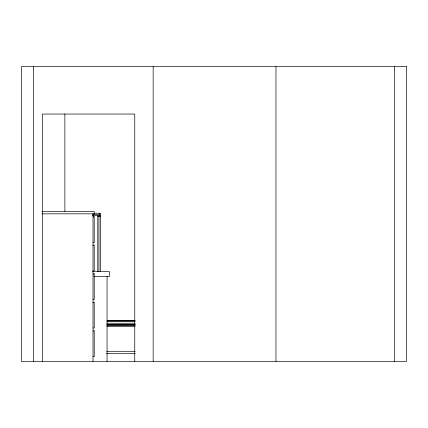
<?xml version="1.0" encoding="UTF-8"?>
<svg xmlns="http://www.w3.org/2000/svg" width="428" height="428" viewBox="0 0 428 428"><rect width="100%" height="100%" fill="white"/><g stroke="black" fill="none" stroke-linecap="round" stroke-linejoin="round"><path stroke-width="0.64" d="M93.015 217.087L94.23 216.263L94.23 242.371L93.015 242.371M93.015 245.624L94.23 244.8L94.23 270.913L93.015 270.913M93.015 274.161L94.23 273.342L94.23 299.45L93.015 299.45M93.015 302.703L94.23 301.879L94.23 327.987L93.015 327.987M93.015 331.24L94.23 330.416L94.23 356.524L93.015 356.524M41.901 211.405L94.23 211.405L94.23 213.834L41.901 213.834M94.037 213.256L100.462 213.256L100.462 271.545M92.427 214.471L99.248 214.471M92.453 215.685L100.462 215.685M97.766 216.29L100.462 216.29M92.427 271.545L109.365 271.545L109.365 276.558L93.737 276.558M107.005 321.589L135.088 321.589M107.005 323.231L135.088 323.231M107.005 324.338L135.088 324.338M107.005 324.638L135.088 324.638M107.005 324.9L135.088 324.9M107.005 325.392L135.088 325.392M107.005 326.318L135.088 326.318M106.749 351.302L135.136 351.302M106.465 353.368L135.189 353.368M394.455 66.618L394.455 361.382M275.969 66.618L275.969 361.382M153.165 66.618L153.165 361.382M134.756 361.382L134.756 114.041L42.415 114.041L42.415 361.382M107.053 276.558L107.053 361.382M99.248 213.256L99.248 215.685M98.98 216.29L98.98 271.545M97.766 215.685L97.766 271.545M93.015 213.834L93.015 361.382M64.874 113.912L64.874 211.33M33.545 66.618L33.545 361.382M406.6 66.618L21.4 66.618L21.4 361.382L406.6 361.382L406.6 66.618M135.088 320.749L107.005 320.749L135.088 320.765"/></g></svg>
